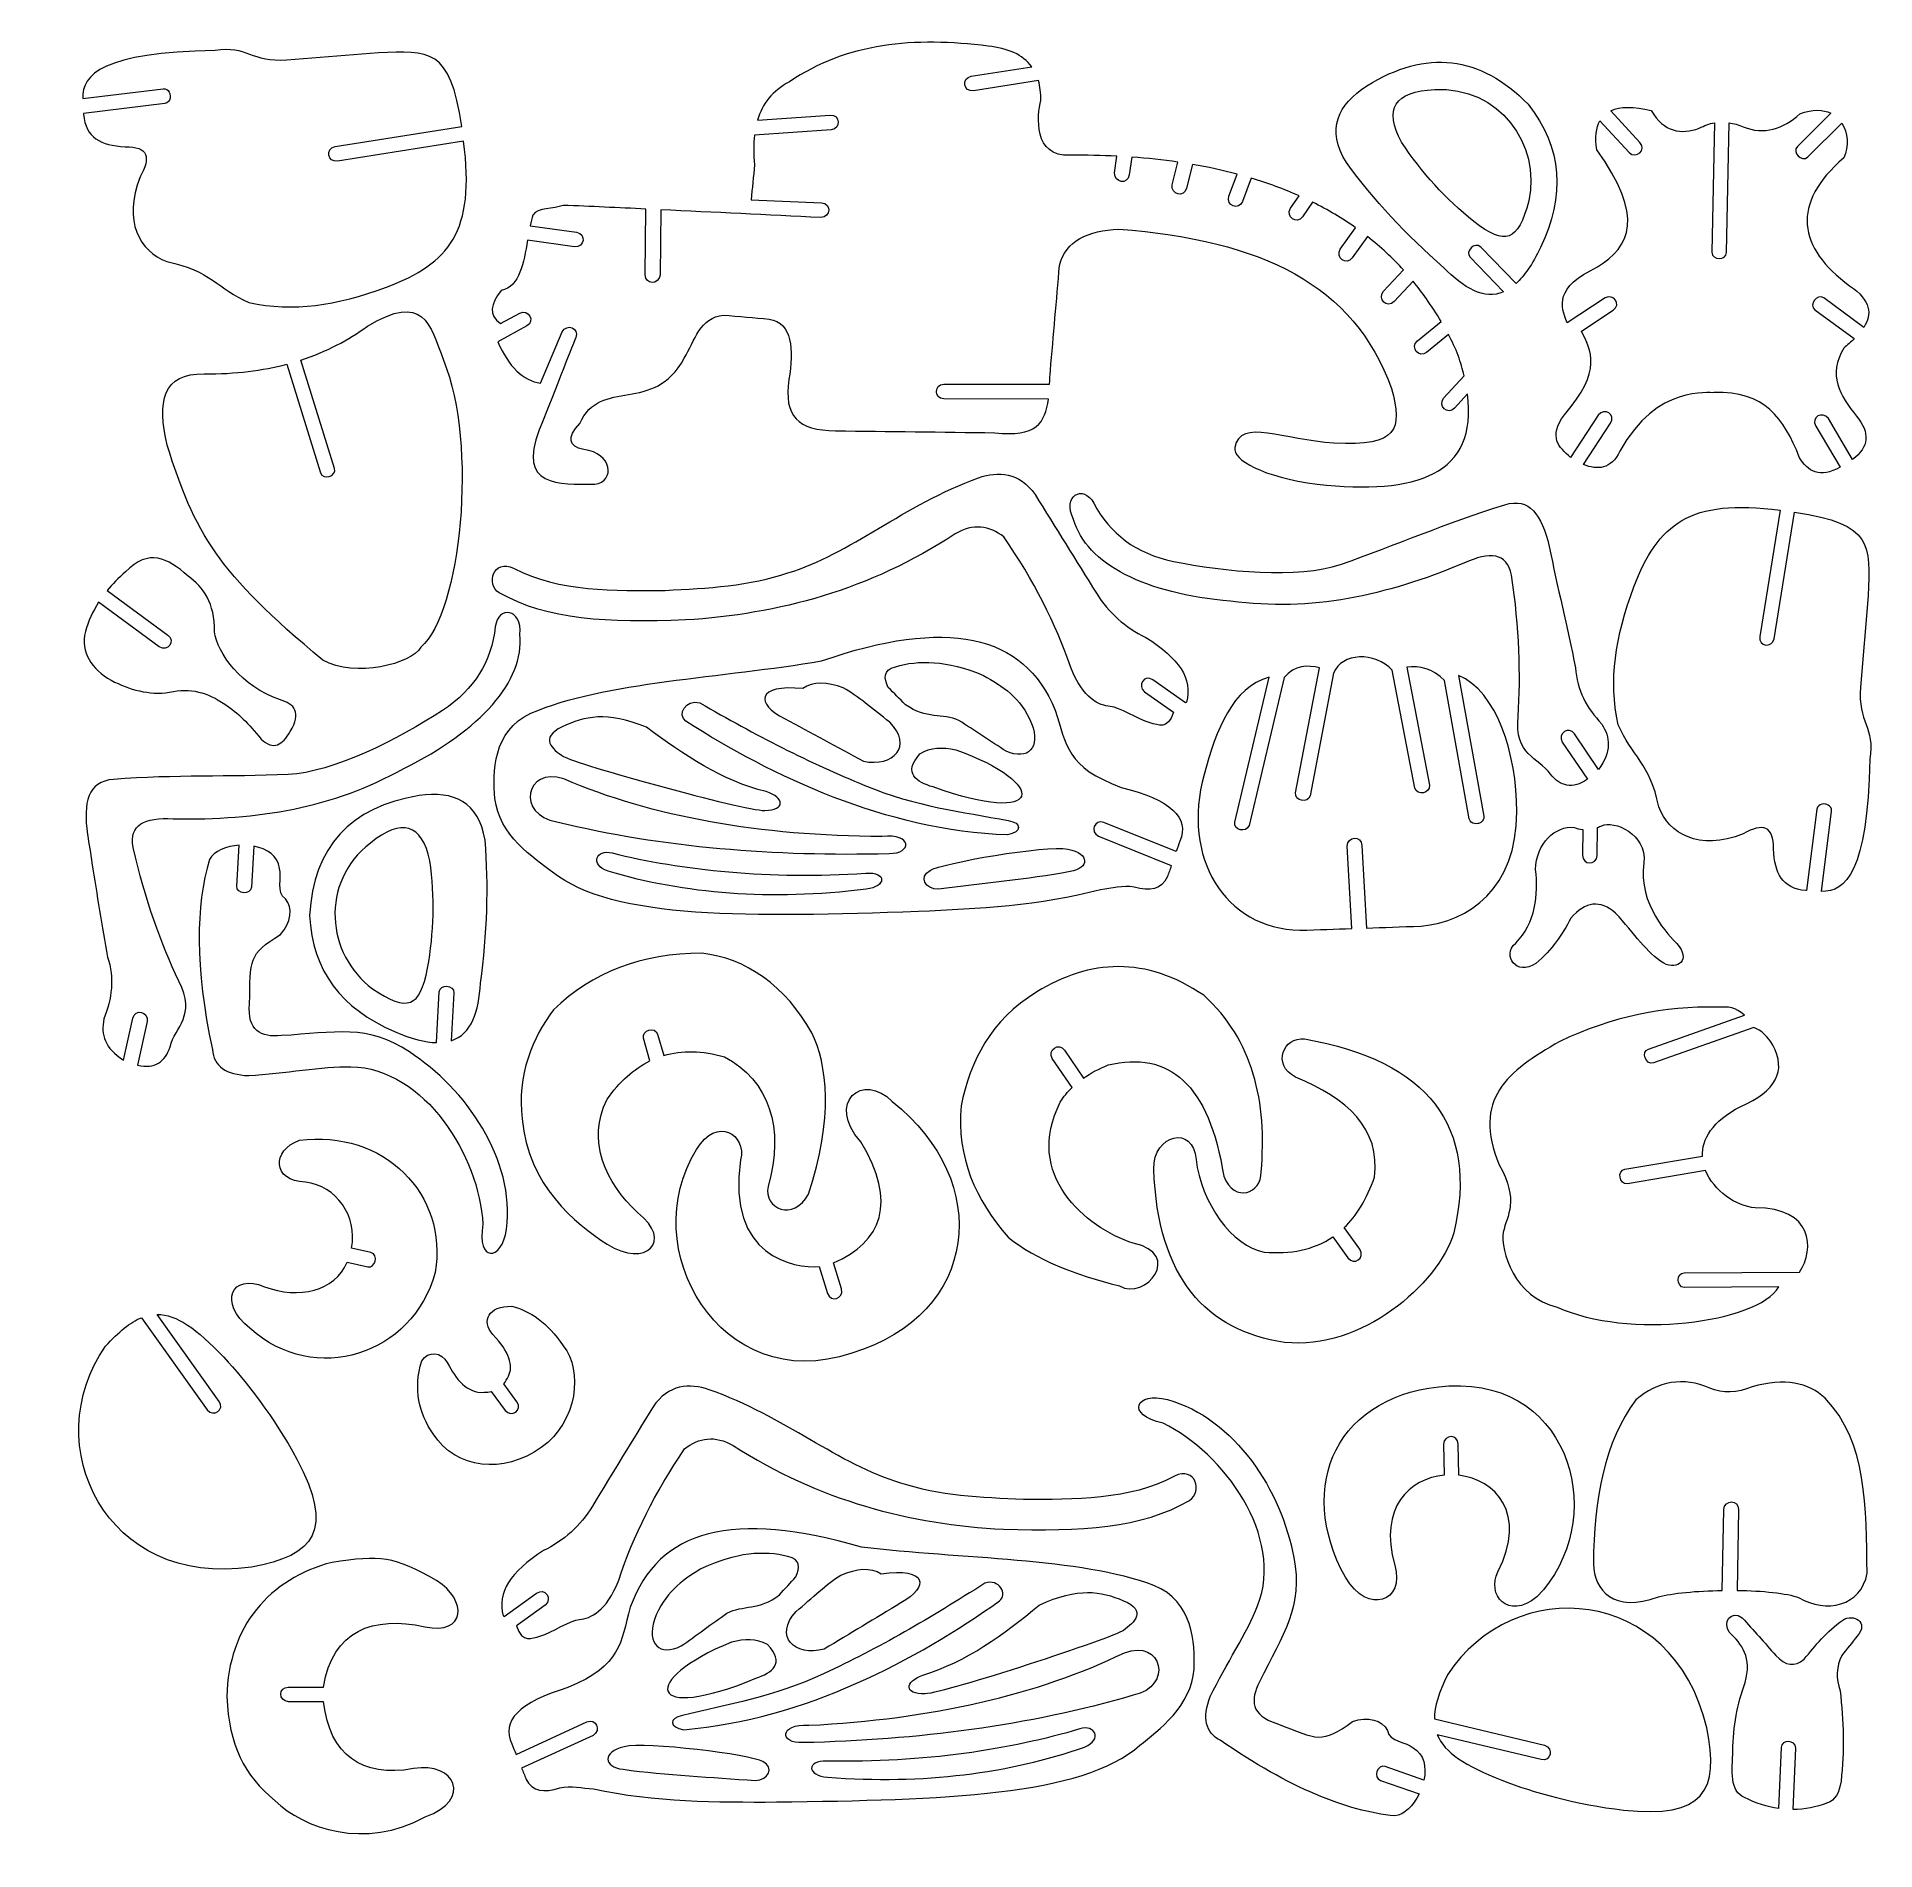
# Model space of a CAD drawing. Header units: millimetres. Extents: x 759 to 1009, y 353 to 599.
import ezdxf

# ---------------------------------------------------------------- set-up
doc = ezdxf.new("R2010")
doc.units = ezdxf.units.MM
doc.layers.add('Layer 1', color=7, linetype='Continuous')

msp = doc.modelspace()

# ---------------------------------------------------------------- linework, layer by layer
at = {"layer": 'Layer 1', "color": 22, "lineweight": 5}
for points in [[(888.26, 597.85), (878.31, 599.11), (869.06, 598.32), (861.32, 592.99)], [(783.4, 597.25), (768.17, 596.98), (765.33, 594.04), (765.43, 590.73)], [(793.13, 595.95), (788.38, 595.56), (787.71, 597.96), (783.4, 597.25)], [(805.55, 596.95), (805.55, 596.95), (793.13, 595.95), (793.13, 595.95)], [(816.85, 586.94), (815.28, 597.75), (812.45, 597.15), (805.55, 596.95)], [(894.19, 595.05), (892.99, 596.69), (890.95, 597.57), (888.26, 597.85)], [(939.66, 592.47), (947.75, 597.45), (955.04, 596.61), (961.54, 589.97)], [(886.27, 591.8), (884.93, 591.59), (884.64, 593.45), (885.97, 593.77)], [(885.97, 593.77), (885.97, 593.77), (894.19, 595.05), (894.19, 595.05)], [(765.43, 590.73), (765.43, 590.73), (776.34, 592.06), (776.34, 592.06)], [(776.34, 592.06), (776.72, 592.1), (777, 591.9), (777.16, 591.61)], [(777.16, 591.61), (777.22, 591.48), (777.27, 591.34), (777.29, 591.2)], [(777.29, 591.2), (777.31, 591.05), (777.31, 590.91), (777.28, 590.77)], [(861.32, 592.99), (858.98, 591.79), (857.63, 590), (856.97, 587.8)], [(895.1, 593.17), (895.1, 593.17), (886.27, 591.8), (886.27, 591.8)], [(895.43, 590.48), (895.44, 591.49), (895.33, 592.38), (895.1, 593.17)], [(936.88, 582.04), (934.13, 586.58), (935.69, 589.88), (939.66, 592.47)], [(944.36, 584.83), (941.9, 589.34), (943.41, 591.71), (948.88, 591.95)], [(948.88, 591.95), (957.65, 592.43), (963.28, 584.48), (961.65, 576.86)], [(776.59, 590.07), (776.59, 590.07), (765.54, 588.72), (765.54, 588.72)], [(765.54, 588.72), (765.54, 588.68), (765.54, 588.64), (765.54, 588.6)], [(777.28, 590.77), (777.21, 590.43), (776.99, 590.14), (776.59, 590.07)], [(899.4, 583.05), (894.36, 582.76), (894.92, 588.44), (895.43, 590.48)], [(961.54, 589.97), (966.24, 584.06), (966.54, 577.54), (963.21, 570.52)], [(972.74, 589.08), (973.99, 589.67), (975.83, 589.68), (978.24, 589.11)], [(976.71, 584.77), (976.71, 584.77), (972.74, 589.08), (972.74, 589.08)], [(978.24, 589.11), (980.01, 586.16), (982.27, 585.84), (984.75, 586.7)], [(990.73, 586.92), (993.47, 585.71), (996.2, 586.63), (998.4, 588.66)], [(1002.62, 588.75), (1002.62, 588.75), (998.08, 584.23), (998.08, 584.23)], [(998.4, 588.66), (1000.15, 589.33), (1001.56, 589.26), (1002.62, 588.75)], [(765.54, 588.6), (765.83, 585.39), (767.86, 584.39), (771.18, 584.2)], [(799.68, 584.24), (799.68, 584.24), (816.85, 586.94), (816.85, 586.94)], [(867, 586.49), (867, 586.49), (856.57, 585.77), (856.57, 585.77)], [(856.97, 587.8), (856.97, 587.8), (866.86, 588.48), (866.86, 588.48)], [(866.86, 588.48), (868.22, 588.58), (868.35, 586.69), (867, 586.49)], [(970.84, 583.78), (970.62, 585.46), (970.77, 586.77), (971.28, 587.71)], [(971.28, 587.71), (971.28, 587.71), (975.24, 583.41), (975.24, 583.41)], [(984.75, 586.7), (985.44, 587.09), (986.13, 587.33), (986.81, 587.44)], [(986.81, 587.44), (986.81, 587.44), (986.46, 569.88), (986.46, 569.88)], [(988.46, 569.84), (988.46, 569.84), (988.81, 587.45), (988.81, 587.45)], [(988.81, 587.45), (989.45, 587.35), (990.09, 587.17), (990.73, 586.92)], [(999.49, 582.81), (999.49, 582.81), (1004.11, 587.41), (1004.11, 587.41)], [(1004.11, 587.41), (1004.94, 586.11), (1005.06, 584.28), (1004.36, 582.68)], [(771.18, 584.2), (774.3, 584.25), (774.74, 582.76), (773.21, 580.1)], [(799.99, 582.26), (798.65, 582.05), (798.35, 583.91), (799.68, 584.24)], [(817.12, 584.96), (817.12, 584.96), (799.99, 582.26), (799.99, 582.26)], [(806.66, 565.15), (815.2, 568.42), (818.7, 572.65), (817.12, 584.96)], [(856.57, 585.77), (856.42, 584.51), (856.44, 583.16), (856.59, 581.74)], [(954.17, 574.07), (950.37, 577.08), (947.1, 580.67), (944.36, 584.83)], [(970.97, 567.91), (975.4, 570.64), (977.42, 574.75), (970.84, 583.78)], [(975.24, 583.41), (976.24, 582.49), (977.63, 583.76), (976.71, 584.77)], [(998.08, 584.23), (997.29, 583.45), (998.66, 582.06), (999.49, 582.81)], [(856.59, 581.74), (856.43, 580.16), (856.27, 578.57), (856.11, 576.99)], [(905.76, 582.91), (903.7, 583.02), (901.59, 583.07), (899.4, 583.05)], [(905.44, 580.64), (905.44, 580.64), (905.76, 582.91), (905.76, 582.91)], [(907.76, 582.79), (907.76, 582.79), (907.42, 580.37), (907.42, 580.37)], [(914.01, 582.12), (912, 582.41), (909.92, 582.63), (907.76, 582.79)], [(913.25, 579.05), (913.25, 579.05), (914.01, 582.12), (914.01, 582.12)], [(915.99, 581.8), (915.99, 581.8), (915.19, 578.57), (915.19, 578.57)], [(922.05, 580.48), (920.12, 581), (918.1, 581.44), (915.99, 581.8)], [(950.09, 567.79), (944.98, 572.27), (940.58, 577.02), (936.88, 582.04)], [(1004.36, 582.68), (997.16, 576.49), (998.1, 570.51), (1005.16, 565.35)], [(773.21, 580.1), (770.83, 574.05), (773.21, 570.02), (776.86, 568.62)], [(907.42, 580.37), (907.24, 579.02), (905.37, 579.28), (905.44, 580.64)], [(915.19, 578.57), (914.86, 577.25), (913.03, 577.7), (913.25, 579.05)], [(920.92, 577.5), (920.92, 577.5), (922.05, 580.48), (922.05, 580.48)], [(923.98, 579.94), (923.98, 579.94), (922.79, 576.79), (922.79, 576.79)], [(930.46, 577.54), (928.43, 578.45), (926.27, 579.25), (923.98, 579.94)], [(830.6, 576.25), (829.33, 575.72), (827.16, 576), (826.5, 574.93)], [(841.85, 575.75), (838.1, 575.92), (834.35, 576.1), (830.6, 576.25)], [(856.11, 576.99), (856.11, 576.99), (865.67, 576.58), (865.67, 576.58)], [(865.67, 576.58), (867.03, 576.52), (866.95, 574.63), (865.59, 574.58)], [(922.79, 576.79), (922.31, 575.51), (920.54, 576.18), (920.92, 577.5)], [(929.29, 575.86), (929.29, 575.86), (930.46, 577.54), (930.46, 577.54)], [(932.3, 576.68), (932.3, 576.68), (930.93, 574.71), (930.93, 574.71)], [(938.12, 573.22), (936.32, 574.49), (934.38, 575.64), (932.3, 576.68)], [(961.65, 576.86), (960.11, 571.3), (958.52, 570.69), (954.17, 574.07)], [(826.5, 574.93), (826.36, 574.48), (826.24, 574), (826.13, 573.49)], [(841.76, 566.83), (841.76, 566.83), (841.85, 575.75), (841.85, 575.75)], [(843.85, 575.65), (843.85, 575.65), (843.76, 566.8), (843.76, 566.8)], [(865.59, 574.58), (858.34, 574.94), (851.09, 575.31), (843.85, 575.65)], [(930.93, 574.71), (930.16, 573.6), (928.61, 574.68), (929.29, 575.86)], [(825.78, 571.52), (825.27, 568.45), (824.75, 565.26), (822.22, 564.68)], [(832.15, 570.61), (832.15, 570.61), (825.78, 571.52), (825.78, 571.52)], [(826.13, 573.49), (826.13, 573.49), (832.44, 572.59), (832.44, 572.59)], [(832.44, 572.59), (833.78, 572.39), (833.52, 570.52), (832.15, 570.61)], [(897.97, 568.1), (898.78, 571.46), (901.83, 572.82), (906.03, 573.02)], [(906.03, 573.02), (925.47, 571.52), (937.88, 565.53), (943.02, 551.4)], [(936.05, 570.31), (936.05, 570.31), (938.12, 573.22), (938.12, 573.22)], [(939.73, 572.03), (939.73, 572.03), (937.68, 569.15), (937.68, 569.15)], [(944.63, 567.48), (943.15, 569.11), (941.52, 570.63), (939.73, 572.03)], [(955.11, 570.59), (954.29, 571.36), (952.9, 569.99), (953.67, 569.2)], [(937.68, 569.15), (936.88, 568.04), (935.35, 569.14), (936.05, 570.31)], [(953.67, 569.2), (953.67, 569.2), (958.2, 564.52), (958.2, 564.52)], [(959.9, 565.65), (959.9, 565.65), (955.11, 570.59), (955.11, 570.59)], [(963.21, 570.52), (962.12, 568.24), (961.01, 566.67), (959.9, 565.65)], [(986.46, 569.88), (986.49, 568.76), (988.44, 568.74), (988.46, 569.84)], [(776.86, 568.62), (782.8, 567.41), (783.73, 564.94), (787.97, 563.07)], [(843.76, 566.8), (843.63, 565.44), (841.74, 565.46), (841.76, 566.83)], [(896.72, 553.85), (897.14, 558.6), (897.55, 563.35), (897.97, 568.1)], [(941.9, 564.59), (941.9, 564.59), (944.63, 567.48), (944.63, 567.48)], [(958.2, 564.52), (955.54, 563.38), (952.82, 565.04), (950.09, 567.79)], [(966.82, 560.3), (965.94, 562.68), (965.06, 565.06), (970.97, 567.91)], [(787.97, 563.07), (794.12, 561.77), (799.67, 562.62), (806.66, 565.15)], [(804.09, 559.85), (811.69, 564.47), (812.52, 560.2), (814.39, 555.23)], [(822.22, 564.68), (820.78, 562.83), (820.41, 561.44), (822.13, 560.22)], [(943.35, 563.22), (942.41, 562.23), (941.04, 563.53), (941.9, 564.59)], [(945.94, 565.96), (945.94, 565.96), (943.35, 563.22), (943.35, 563.22)], [(947.73, 563.59), (947.17, 564.4), (946.57, 565.19), (945.94, 565.96)], [(973.08, 562.02), (974.22, 562.77), (973.18, 564.35), (971.98, 563.69)], [(1001.64, 563.69), (1000.71, 564.31), (999.57, 562.73), (1000.46, 562.08)], [(1005.16, 565.35), (1008.11, 563.32), (1008.21, 561.47), (1007.07, 559.7)], [(822.13, 560.22), (822.13, 560.22), (824.72, 561.64), (824.72, 561.64)], [(824.72, 561.64), (825.96, 562.2), (826.87, 560.55), (825.68, 559.89)], [(847.05, 555.52), (848.45, 557.92), (849.18, 561.02), (852.38, 561.37)], [(852.38, 561.37), (854.45, 561.19), (856.51, 561), (858.58, 560.81)], [(949.75, 560.48), (949.12, 561.54), (948.45, 562.56), (947.73, 563.59)], [(971.98, 563.69), (971.98, 563.69), (966.82, 560.3), (966.82, 560.3)], [(968.77, 559.19), (968.77, 559.19), (973.08, 562.02), (973.08, 562.02)], [(1000.46, 562.08), (1000.46, 562.08), (1005.78, 558.17), (1005.78, 558.17)], [(1007.07, 559.7), (1007.07, 559.7), (1001.64, 563.69), (1001.64, 563.69)], [(795.02, 555.26), (798.52, 556.39), (801.47, 557.98), (804.09, 559.85)], [(825.68, 559.89), (825.68, 559.89), (821.74, 557.72), (821.74, 557.72)], [(827.53, 552.13), (827.53, 552.13), (830.49, 559.09), (830.49, 559.09)], [(830.49, 559.09), (831.12, 560.3), (832.86, 559.57), (832.33, 558.31)], [(858.58, 560.81), (861.7, 560.34), (861.95, 556.66), (861.23, 552.62)], [(946.51, 557.87), (946.51, 557.87), (949.75, 560.48), (949.75, 560.48)], [(966.46, 547.84), (971.7, 553.95), (970.06, 556.48), (968.77, 559.19)], [(821.74, 557.72), (823.26, 554.33), (825.19, 552.46), (827.53, 552.13)], [(832.33, 558.31), (831.85, 557.22), (827.96, 547.13), (827.37, 545.78)], [(947.77, 556.31), (946.71, 555.46), (945.52, 556.93), (946.51, 557.87)], [(950.74, 558.71), (950.74, 558.71), (947.77, 556.31), (947.77, 556.31)], [(952.07, 555.87), (951.67, 556.86), (951.22, 557.8), (950.74, 558.71)], [(1004.38, 556.9), (1002.14, 553.29), (1003.83, 550.42), (1006.08, 547.67)], [(1005.78, 558.17), (1005.36, 557.74), (1004.88, 557.32), (1004.38, 556.9)], [(781.91, 553.38), (786.17, 553.37), (789.86, 553.85), (793.11, 554.7)], [(793.11, 554.7), (793.11, 554.7), (797.7, 539.98), (797.7, 539.98)], [(799.61, 540.57), (799.61, 540.57), (795.02, 555.26), (795.02, 555.26)], [(814.39, 555.23), (819.07, 543.79), (816.76, 521), (811.3, 516.31)], [(832.86, 546.65), (835.7, 552.99), (842.92, 547.85), (847.05, 555.52)], [(896.62, 551.98), (896.66, 552.58), (896.68, 553.21), (896.72, 553.85)], [(952.84, 553.14), (952.64, 554.01), (952.38, 554.92), (952.07, 555.87)], [(776.89, 543.74), (775.48, 549.57), (776.28, 553.54), (781.91, 553.38)], [(861.23, 552.62), (860.56, 547.63), (862.42, 545.75), (867.57, 545.66)], [(882.28, 550.01), (880.92, 550.02), (880.92, 551.91), (882.28, 552.01)], [(882.28, 552.01), (882.28, 552.01), (896.62, 551.98), (896.62, 551.98)], [(943.02, 551.4), (944.47, 545.85), (943.95, 543.51), (935.2, 543.99)], [(950.08, 550.11), (950.08, 550.11), (952.84, 553.14), (952.84, 553.14)], [(986.75, 550.85), (986.18, 550.71), (978.99, 552.04), (973.99, 542.9)], [(896.46, 549.98), (896.46, 549.98), (882.28, 550.01), (882.28, 550.01)], [(889.2, 545.41), (894.79, 544.74), (896.05, 546.77), (896.46, 549.98)], [(932.94, 538.42), (946.4, 536.93), (954.76, 539.72), (953.3, 550.68)], [(951.55, 548.76), (950.64, 547.76), (949.24, 549.03), (950.08, 550.11)], [(953.3, 550.68), (953.3, 550.68), (951.55, 548.76), (951.55, 548.76)], [(972.73, 546.71), (973.48, 547.85), (971.9, 548.88), (971.06, 547.8)], [(998.32, 542.11), (996.28, 547.37), (993.59, 551.11), (986.75, 550.85)], [(833.41, 543.13), (831.35, 543.57), (831.05, 544.77), (832.86, 546.65)], [(935.2, 543.99), (928.4, 544.43), (922.45, 547.41), (921.74, 543.39)], [(967.31, 542.07), (965.69, 543.41), (964.26, 544.83), (966.46, 547.84)], [(971.06, 547.8), (971.06, 547.8), (967.31, 542.07), (967.31, 542.07)], [(969.05, 541.08), (969.05, 541.08), (972.73, 546.71), (972.73, 546.71)], [(1002.28, 547.33), (1001.49, 548.45), (999.87, 547.48), (1000.56, 546.31)], [(1000.56, 546.31), (1000.56, 546.31), (1003.87, 540.72), (1003.87, 540.72)], [(1005.56, 541.79), (1005.56, 541.79), (1002.28, 547.33), (1002.28, 547.33)], [(1006.08, 547.67), (1007.97, 545.41), (1007.79, 543.45), (1005.56, 541.79)], [(827.37, 545.78), (824.41, 538.09), (829.96, 538.4), (834.93, 538.42)], [(867.57, 545.66), (874.78, 545.58), (881.99, 545.5), (889.2, 545.41)], [(798.02, 514.56), (783.69, 526.45), (780.63, 531.78), (776.89, 543.74)], [(834.93, 538.42), (837.73, 538.84), (837.32, 542.63), (833.41, 543.13)], [(921.74, 543.39), (921.45, 541.74), (925.52, 539.4), (932.94, 538.42)], [(973.99, 542.9), (972.78, 540.4), (970.96, 540.35), (969.05, 541.08)], [(1003.87, 540.72), (1001.13, 539.23), (999.47, 540.1), (998.32, 542.11)], [(797.7, 539.98), (798.03, 538.92), (799.89, 539.49), (799.61, 540.57)], [(861.12, 526.4), (869.55, 528.93), (876.78, 535.6), (886.98, 539.29)], [(886.98, 539.29), (889.65, 540.23), (892.51, 540.07), (894.64, 537.03)], [(894.64, 537.03), (897.42, 532.54), (900.2, 528.12), (902.98, 523.64)], [(899.86, 533.66), (898.27, 536.87), (901.18, 538.48), (902.61, 535.85)], [(958.38, 535.65), (961.72, 536.67), (963.37, 534.28), (964.4, 529.99)], [(975.87, 524.49), (979.17, 533.02), (983.41, 536.52), (995.72, 534.9)], [(902.61, 535.85), (904.78, 531.73), (908.32, 529), (913.41, 527.96)], [(936.09, 527.55), (943.74, 530.19), (950.27, 533.14), (958.38, 535.65)], [(995.72, 534.9), (995.72, 534.9), (992.97, 517.78), (992.97, 517.78)], [(994.94, 517.46), (994.94, 517.46), (997.7, 534.62), (997.7, 534.62)], [(997.7, 534.62), (1008.5, 533.02), (1007.89, 530.19), (1007.67, 523.29)], [(883.79, 531.68), (872.19, 524.06), (859.88, 520.8), (847.22, 520.01)], [(890.4, 531.29), (888.46, 532.8), (886.24, 533.13), (883.79, 531.68)], [(921.17, 522.56), (909.61, 523.56), (901.62, 527.54), (899.86, 533.66)], [(779.73, 525.97), (776.89, 528.45), (774.43, 529.73), (771.24, 526.55)], [(899.49, 513.56), (897.47, 519.53), (894.44, 525.44), (890.4, 531.29)], [(959.29, 526.1), (958.66, 529.13), (956.35, 529.36), (952.8, 527.7)], [(964.4, 529.99), (965.52, 524.49), (966.85, 519.01), (967.97, 513.52)], [(771.24, 526.55), (770.27, 525.69), (769.46, 524.86), (768.77, 524.03)], [(821.95, 523.7), (820.12, 524.78), (821.08, 528.42), (823.97, 526.99)], [(823.97, 526.99), (830, 523.79), (837.72, 523.98), (844.47, 524.02)], [(844.47, 524.02), (850.23, 524.32), (855.98, 524.62), (861.12, 526.4)], [(913.41, 527.96), (920.35, 526.54), (930.35, 525.57), (936.09, 527.55)], [(952.8, 527.7), (942.05, 523.26), (932.26, 521.12), (921.17, 522.56)], [(768.77, 524.03), (768.77, 524.03), (777, 517.96), (777, 517.96)], [(783.3, 518.4), (783.39, 522.31), (781.8, 524.48), (779.73, 525.97)], [(960.18, 506.95), (960.55, 512.54), (960.37, 518.91), (959.29, 526.1)], [(973.74, 505.81), (972.46, 511.96), (973.33, 517.51), (975.87, 524.49)], [(767.59, 522.42), (766.77, 521.13), (766.21, 519.82), (765.81, 518.44)], [(775.81, 516.35), (775.81, 516.35), (767.59, 522.42), (767.59, 522.42)], [(824.76, 518.03), (825.07, 521.6), (821.76, 522.03), (821.41, 519.06)], [(847.22, 520.01), (836.67, 519.62), (828.48, 519.96), (821.95, 523.7)], [(902.98, 523.64), (904.61, 520.97), (906.93, 518.98), (909.65, 517.65)], [(1007.67, 523.29), (1007.67, 523.29), (1006.63, 510.88), (1006.63, 510.88)], [(821.41, 519.06), (820.9, 514.42), (818.6, 510.59), (814.26, 507.75)], [(865.66, 514.46), (882.61, 520.33), (893.12, 518.2), (897.37, 507.79)], [(765.81, 518.44), (765.08, 515.57), (766.67, 513.35), (769.29, 511.83)], [(777, 517.96), (778.09, 517.15), (776.97, 515.63), (775.81, 516.35)], [(792.12, 509.22), (787.06, 510.94), (783.65, 515.55), (783.3, 518.4)], [(809.02, 499.87), (819.4, 505.05), (825.37, 511.69), (824.76, 518.03)], [(909.65, 517.65), (914.2, 514.79), (916.04, 512.04), (915.2, 508.87)], [(992.97, 517.78), (992.75, 516.43), (994.62, 516.13), (994.94, 517.46)], [(811.3, 516.31), (810.09, 514.05), (802.38, 512.12), (798.02, 514.56)], [(826.25, 507.36), (836.1, 511.65), (852.34, 512.16), (865.66, 514.46)], [(875.7, 513.67), (878.85, 514.6), (882.6, 514.59), (887.64, 512.5)], [(933.24, 513.51), (931.7, 513.92), (929.83, 513.93), (928.43, 512.19)], [(943.11, 513.22), (940.75, 515.72), (936.26, 515.6), (935.14, 512.8)], [(950.19, 511.78), (948.67, 513.41), (946.79, 513.88), (945.07, 513.59)], [(769.29, 511.83), (771.78, 510.55), (774.38, 509.8), (777.21, 510.2)], [(868.63, 510.8), (866.42, 511.61), (864.55, 511.7), (863.15, 510.7)], [(874.72, 510.87), (874.13, 512.06), (873.95, 513.21), (875.7, 513.67)], [(887.64, 512.5), (890.22, 511.03), (892.67, 509.53), (894.18, 505.96)], [(904.85, 508.29), (903.38, 508.38), (901.19, 509.31), (899.49, 513.56)], [(910.64, 511.9), (909.53, 512.69), (908.44, 511.14), (909.49, 510.27)], [(915.06, 508.78), (915.06, 508.78), (910.64, 511.9), (910.64, 511.9)], [(926.39, 512.27), (921.42, 510.82), (919.24, 505.19), (917.57, 499.06)], [(921.73, 492.6), (921.73, 492.6), (926.39, 512.27), (926.39, 512.27)], [(928.43, 512.19), (928.43, 512.19), (923.67, 492.14), (923.67, 492.14)], [(929.99, 496.55), (929.99, 496.55), (933.24, 513.51), (933.24, 513.51)], [(935.14, 512.8), (935.14, 512.8), (931.96, 496.18), (931.96, 496.18)], [(946.17, 497.22), (946.17, 497.22), (943.11, 513.22), (943.11, 513.22)], [(945.07, 513.59), (945.07, 513.59), (948.14, 497.59), (948.14, 497.59)], [(953.55, 493.04), (953.55, 493.04), (950.19, 511.78), (950.19, 511.78)], [(960, 493.99), (960.02, 501.93), (957.26, 510.33), (952.1, 512.48)], [(952.1, 512.48), (952.1, 512.48), (955.52, 493.39), (955.52, 493.39)], [(967.97, 513.52), (968.15, 510.53), (969.48, 508.06), (971.53, 505.9)], [(777.21, 510.2), (780.01, 510.85), (782.39, 510.2), (784.7, 508.58)], [(793.59, 504.89), (795.16, 507.45), (794.22, 508.64), (792.12, 509.22)], [(847.27, 506.28), (846.08, 507.08), (847.18, 509.37), (849.18, 508.75)], [(863.15, 510.7), (856.85, 511.32), (856.65, 508.64), (860.66, 506.64)], [(874.92, 506.16), (872.64, 507.87), (870.58, 509.74), (868.63, 510.8)], [(877.06, 508.51), (876.28, 509.34), (875.5, 510.04), (874.72, 510.87)], [(909.49, 510.27), (909.49, 510.27), (913.41, 507.5), (913.41, 507.5)], [(915.2, 508.87), (915.16, 508.84), (915.11, 508.81), (915.06, 508.78)], [(1006.63, 510.88), (1006.24, 506.12), (1008.63, 505.45), (1007.91, 501.14)], [(784.7, 508.58), (786.45, 507.47), (787.98, 505.92), (789.63, 503.86)], [(814.26, 507.75), (808.32, 503.88), (799.37, 499.31), (793.31, 499.05)], [(821.37, 495.8), (821.03, 499.32), (821.06, 504.95), (826.25, 507.36)], [(841.93, 505.46), (836.43, 507.64), (833.6, 506.98), (830.48, 505.5)], [(849.18, 508.75), (856.64, 504.46), (864.1, 500.57), (871.54, 497.58)], [(860.66, 506.64), (864.23, 504.71), (867.8, 502.79), (871.36, 500.86)], [(884.31, 506.37), (882.08, 507.4), (879.92, 506.51), (877.06, 508.51)], [(890.71, 502.22), (888.7, 503.48), (886.32, 505.11), (884.31, 506.37)], [(897.37, 507.79), (898.94, 503.01), (898.87, 500.06), (906.33, 497.31)], [(910.25, 506.04), (908.59, 506.59), (906.05, 508.18), (904.85, 508.29)], [(913.41, 507.5), (912.6, 504.98), (911.41, 505.82), (910.25, 506.04)], [(964.56, 499.1), (962.93, 501.38), (959.66, 501.62), (960.18, 506.95)], [(789.63, 503.86), (791.33, 502.28), (792.56, 503.05), (793.59, 504.89)], [(858.16, 496.73), (852.16, 498.2), (846.99, 501.69), (841.93, 505.46)], [(890.9, 490.85), (874.36, 491.48), (858.96, 498.79), (847.27, 506.28)], [(871.36, 500.86), (875.42, 500.02), (878.16, 502.89), (874.92, 506.16)], [(894.18, 505.96), (895.39, 502.7), (893.75, 500.91), (890.71, 502.22)], [(967.83, 504.56), (967.06, 505.69), (965.5, 504.63), (966.17, 503.44)], [(971.09, 499.74), (971.09, 499.74), (967.83, 504.56), (967.83, 504.56)], [(971.53, 505.9), (972.68, 504.11), (972.9, 502.13), (971.09, 499.74)], [(979.26, 494.68), (978.06, 500.62), (975.6, 501.57), (973.74, 505.81)], [(880.8, 497.37), (878.56, 497.98), (876.67, 499.21), (879.02, 501.85)], [(879.02, 501.85), (880.54, 502.81), (882.01, 502.75), (883.88, 502.42)], [(883.88, 502.42), (896.71, 497.83), (895.82, 491.92), (880.8, 497.37)], [(966.17, 503.44), (966.17, 503.44), (969.59, 498.4), (969.59, 498.4)], [(793.31, 499.05), (785.22, 498.68), (778.07, 499.04), (769.6, 498.39)], [(777.71, 493.04), (789.35, 492.86), (799.23, 494.46), (809.02, 499.87)], [(830.69, 498.45), (825.47, 500.15), (824.22, 493.55), (829.77, 492.63)], [(917.57, 499.06), (914.52, 487.8), (920.28, 478.19), (930.58, 477.93)], [(969.59, 498.4), (967.54, 496.99), (965.9, 497.46), (964.56, 499.1)], [(1007.91, 501.14), (1007.59, 485.91), (1004.64, 483.08), (1001.33, 483.19)], [(769.6, 498.39), (766.12, 498.11), (765.47, 495.28), (766.09, 490.91)], [(820.03, 490.16), (819.12, 495.39), (815.78, 496.85), (811.07, 496.2)], [(873.92, 490.65), (857.35, 490.68), (842.7, 493.31), (830.69, 498.45)], [(857.96, 494.17), (860.81, 494.19), (860.69, 495.92), (858.16, 496.73)], [(871.54, 497.58), (878.54, 494.65), (884.76, 494.03), (890.99, 492.8)], [(906.33, 497.31), (913.01, 495.66), (915.67, 493.17), (914.29, 490.03)], [(931.96, 496.18), (931.69, 495.08), (929.79, 495.48), (929.99, 496.55)], [(948.14, 497.59), (948.34, 496.51), (946.44, 496.12), (946.17, 497.22)], [(811.07, 496.2), (801.71, 494.64), (796.75, 489.22), (796.21, 479.95)], [(829.18, 485.82), (826.66, 487.68), (821.85, 490.86), (821.37, 495.8)], [(947.01, 478.48), (953.54, 479.1), (959.98, 483.56), (960, 493.99)], [(990.73, 491), (984.67, 488.64), (980.65, 491.03), (979.26, 494.68)], [(1000.71, 494.35), (1000.71, 494.35), (999.33, 483.31), (999.33, 483.31)], [(1001.41, 495.04), (1001.07, 494.97), (1000.78, 494.75), (1000.71, 494.35)], [(1001.33, 483.19), (1001.33, 483.19), (1002.7, 494.1), (1002.7, 494.1)], [(1001.84, 495.05), (1001.69, 495.07), (1001.55, 495.07), (1001.41, 495.04)], [(1002.25, 494.91), (1002.12, 494.98), (1001.98, 495.03), (1001.84, 495.05)], [(1002.7, 494.1), (1002.74, 494.48), (1002.54, 494.76), (1002.25, 494.91)], [(772.27, 489.17), (771.74, 492.22), (773.8, 493.29), (777.71, 493.04)], [(812.55, 487.35), (811.44, 492.37), (808.74, 493.17), (804.46, 489.76)], [(829.77, 492.63), (844.21, 489.13), (859.3, 487.95), (874.83, 488.34)], [(890.99, 492.8), (892.9, 492.51), (892.89, 491.25), (890.9, 490.85)], [(903.99, 492.53), (902.72, 493.04), (902.02, 491.28), (903.24, 490.67)], [(913.79, 488.59), (913.79, 488.59), (903.99, 492.53), (903.99, 492.53)], [(923.67, 492.14), (923.36, 491.05), (921.47, 491.54), (921.73, 492.6)], [(954.28, 492.39), (953.94, 492.44), (953.64, 492.64), (953.55, 493.04)], [(954.72, 492.4), (954.57, 492.37), (954.43, 492.37), (954.28, 492.39)], [(955.12, 492.55), (955, 492.48), (954.86, 492.43), (954.72, 492.4)], [(955.52, 493.39), (955.59, 493.02), (955.4, 492.73), (955.12, 492.55)], [(962.56, 486.18), (962.61, 489.65), (965.24, 492.18), (967.81, 491.87)], [(967.81, 491.87), (968.12, 491.74), (968.5, 491.64), (968.94, 491.6)], [(968.94, 491.6), (968.94, 491.6), (968.92, 488.09), (968.92, 488.09)], [(970.92, 488.08), (970.92, 488.08), (970.94, 491.87), (970.94, 491.87)], [(970.94, 491.87), (971.14, 491.94), (971.34, 492.02), (971.54, 492.11)], [(971.54, 492.11), (973.13, 492.83), (977.65, 491.08), (977.26, 487.08)], [(994.82, 488.95), (994.88, 492.08), (993.39, 492.53), (990.73, 491)], [(766.09, 490.91), (766.29, 489.61), (766.5, 488.32), (766.69, 487.05)], [(778.47, 471.03), (776.07, 476.1), (773.9, 482.09), (772.27, 489.17)], [(786.67, 489.46), (784.92, 489.36), (783.27, 488.69), (782.64, 487.53)], [(786.33, 483.9), (786.33, 483.9), (786.67, 489.46), (786.67, 489.46)], [(788.67, 489.33), (788.67, 489.33), (788.32, 483.78), (788.32, 483.78)], [(792.12, 486.32), (791.93, 488), (790.44, 488.99), (788.67, 489.33)], [(804.46, 489.76), (797.54, 484.36), (798.51, 474.66), (804.74, 469.99)], [(819.41, 470.74), (820.32, 477.47), (820.52, 483.95), (820.03, 490.16)], [(836.71, 485.93), (834.13, 486.85), (835.16, 489), (837.25, 488.41)], [(874.83, 488.34), (878.03, 488.3), (877.98, 491.1), (873.92, 490.65)], [(880.39, 486.04), (882, 487.04), (896.09, 489.52), (899.1, 488.92)], [(899.1, 488.92), (902.1, 488.33), (902.06, 486.35), (899.39, 485.88)], [(903.24, 490.67), (903.24, 490.67), (913.13, 486.7), (913.13, 486.7)], [(914.29, 490.03), (914.12, 489.55), (913.96, 489.07), (913.79, 488.59)], [(936.98, 489.32), (937.02, 490.68), (938.9, 490.79), (938.98, 489.43)], [(937.6, 478.16), (937.6, 478.16), (936.98, 489.32), (936.98, 489.32)], [(938.98, 489.43), (938.98, 489.43), (939.59, 478.23), (939.59, 478.23)], [(999.21, 483.31), (995.99, 483.6), (995, 485.64), (994.82, 488.95)], [(766.69, 487.05), (767.38, 482.68), (768.04, 478.5), (768.81, 474.28)], [(782.64, 487.53), (780.76, 481.25), (780.63, 472.97), (783.03, 461.75)], [(812.22, 472.79), (813.1, 477.56), (813.21, 482.41), (812.55, 487.35)], [(837.25, 488.41), (846.62, 486.09), (858.69, 484.79), (871.69, 485.67)], [(913.13, 486.7), (912.96, 486.2), (912.78, 485.7), (912.61, 485.2)], [(968.92, 488.09), (968.91, 486.73), (970.8, 486.72), (970.92, 488.08)], [(977.26, 487.08), (976.38, 481.4), (980.77, 477.13), (981.71, 476.11)], [(788.32, 483.78), (788.25, 482.67), (786.31, 482.78), (786.33, 483.9)], [(792.94, 482.17), (791.62, 483.02), (792.55, 485.18), (792.12, 486.32)], [(878.81, 480.47), (856.26, 479.69), (837.31, 479.27), (829.18, 485.82)], [(871.73, 483.5), (858.7, 481.89), (847.11, 482.85), (836.71, 485.93)], [(871.69, 485.67), (874.59, 485.87), (874.48, 483.84), (871.73, 483.5)], [(881.53, 483.5), (879.78, 483.47), (878.78, 485.16), (880.39, 486.04)], [(899.39, 485.88), (893.48, 484.81), (887.46, 484.24), (881.53, 483.5)], [(908.08, 483.77), (906.56, 484.08), (905.05, 483.55), (903.53, 483.43)], [(912.61, 485.2), (911.79, 483.41), (910.28, 483.22), (908.08, 483.77)], [(959.85, 476.18), (962.57, 478.89), (962.95, 482.81), (962.56, 486.18)], [(792.28, 477.35), (793.68, 478.93), (794.04, 480.99), (792.94, 482.17)], [(903.53, 483.43), (895.31, 481.22), (886.89, 480.82), (878.81, 480.47)], [(973.41, 480.26), (971.32, 482.07), (969.3, 481.84), (967.35, 479.57)], [(999.33, 483.31), (999.29, 483.31), (999.25, 483.31), (999.21, 483.31)], [(796.21, 479.95), (796.55, 472.41), (800.6, 467.29), (807.73, 464.18)], [(967.35, 479.57), (966.1, 477.26), (964.87, 475.36), (962.57, 473.4)], [(979.93, 473.45), (977.62, 474.89), (975.99, 477.39), (973.41, 480.26)], [(788.07, 467.94), (788.21, 474), (787.83, 474.61), (792.28, 477.35)], [(930.58, 477.93), (933.18, 478.01), (935.41, 478.09), (937.6, 478.16)], [(939.59, 478.23), (941.9, 478.31), (944.25, 478.39), (947.01, 478.48)], [(768.81, 474.28), (769.74, 471.44), (769.41, 468.65), (768.3, 465.89)], [(849.42, 474.8), (841.39, 474.8), (834.45, 472.24), (829.33, 467.12)], [(864.34, 464.01), (860.93, 470.28), (855.29, 474.24), (849.42, 474.8)], [(917.53, 469.1), (909.64, 474.44), (902.13, 473.99), (894.87, 469.57)], [(962.57, 473.4), (960.02, 471.67), (957.89, 474.47), (959.85, 476.18)], [(981.71, 476.11), (983.71, 473.95), (981.84, 472.44), (979.93, 473.45)], [(804.74, 469.99), (809.56, 466.8), (811.15, 467.39), (812.22, 472.79)], [(777.28, 462.12), (777.96, 464.85), (780.91, 466.27), (778.47, 471.03)], [(813.43, 462.68), (813.43, 462.68), (813.79, 469.56), (813.79, 469.56)], [(813.79, 469.56), (813.91, 470.67), (815.85, 470.55), (815.79, 469.45)], [(815.44, 462.95), (818.2, 463.84), (819.16, 466.87), (819.41, 470.74)], [(815.79, 469.45), (815.79, 469.45), (815.44, 462.95), (815.44, 462.95)], [(894.87, 469.57), (888.58, 465.68), (885.86, 460.22), (884.61, 454.12)], [(925.32, 445.15), (926.14, 454.7), (924.25, 463.01), (917.53, 469.1)], [(772.23, 466), (772.53, 467.33), (774.37, 466.92), (774.19, 465.56)], [(792.4, 463.63), (789.59, 463.36), (787.75, 464.32), (788.07, 467.94)], [(829.33, 467.12), (826.52, 463.57), (824.31, 458.15), (825.05, 452.34)], [(987.21, 467.49), (980.08, 467.64), (972.95, 466.23), (965.82, 462.86)], [(990.91, 466.41), (989.64, 467.49), (988.74, 467.58), (987.21, 467.49)], [(768.3, 465.89), (767.89, 463.8), (768.41, 461.88), (770.97, 460.32)], [(770.97, 460.32), (770.97, 460.32), (772.23, 466), (772.23, 466)], [(774.19, 465.56), (774.19, 465.56), (772.86, 459.63), (772.86, 459.63)], [(809.75, 461.42), (804.19, 465.23), (799.57, 464.06), (792.4, 463.63)], [(807.73, 464.18), (810.05, 463.18), (811.92, 462.72), (813.43, 462.68)], [(841.51, 463.29), (841.26, 464.38), (843.13, 464.9), (843.44, 463.84)], [(863.9, 442.15), (867.35, 452.4), (866.46, 459.82), (864.34, 464.01)], [(977.87, 461.82), (977.87, 461.82), (990.91, 466.41), (990.91, 466.41)], [(992.17, 464.73), (992.17, 464.73), (978.54, 459.93), (978.54, 459.93)], [(994.74, 462.34), (994.02, 463.56), (993.17, 464.36), (992.17, 464.73)], [(772.86, 459.63), (775.28, 459.06), (776.63, 460.1), (777.28, 462.12)], [(783.03, 461.75), (783.21, 459.5), (784.86, 458.32), (787.97, 458.21)], [(842.39, 460.21), (842.39, 460.21), (841.51, 463.29), (841.51, 463.29)], [(843.44, 463.84), (843.44, 463.84), (844.26, 460.94), (844.26, 460.94)], [(844.26, 460.94), (846.73, 461.67), (849.48, 461.62), (852.52, 460.76)], [(896.98, 460.52), (896.3, 461.7), (897.86, 462.77), (898.63, 461.65)], [(898.63, 461.65), (898.63, 461.65), (901.23, 457.88), (901.23, 457.88)], [(904.55, 459.66), (912.83, 461.64), (918.26, 457.06), (920.24, 444.56)], [(929.97, 458.01), (926.74, 459.71), (928.34, 463.51), (931.21, 463.19)], [(931.21, 463.19), (948.05, 460.18), (954.85, 451.33), (951.46, 436.88)], [(965.82, 462.86), (958.72, 458.73), (953.89, 455.06), (957.63, 446.09)], [(978.54, 459.93), (977.47, 459.61), (976.83, 461.45), (977.87, 461.82)], [(990.38, 454.02), (995.18, 456.09), (996.63, 458.86), (994.74, 462.34)], [(787.97, 458.21), (792.84, 458.49), (797.93, 459.5), (801.81, 459.42)], [(801.81, 459.42), (811.9, 459.21), (819.21, 447.24), (819.74, 438.06)], [(822.93, 437.4), (824.15, 446.77), (817.4, 456.52), (809.75, 461.42)], [(836.57, 455), (838.27, 457.4), (840.2, 459.14), (842.39, 460.21)], [(852.52, 460.76), (858.54, 457.56), (860.69, 451.11), (858.43, 443.18)], [(899.67, 456.61), (899.67, 456.61), (896.98, 460.52), (896.98, 460.52)], [(901.23, 457.88), (902.23, 458.58), (903.35, 459.16), (904.55, 459.66)], [(870.99, 449.23), (866.21, 454.53), (871.3, 458.82), (875.27, 454.68)], [(898.06, 454.59), (898.52, 455.34), (899.06, 456.01), (899.67, 456.61)], [(940.69, 444.43), (941.54, 451.05), (936.98, 455.11), (929.97, 458.01)], [(840.71, 439.64), (836.41, 443.6), (833.77, 449.41), (836.57, 455)], [(875.27, 454.68), (889, 443.88), (887.11, 425.76), (869.77, 420.58)], [(884.61, 454.12), (883.98, 447.14), (886.57, 441.38), (890.98, 436.3)], [(907.97, 435.47), (901.46, 437.59), (893.05, 444.83), (898.06, 454.59)], [(985.19, 447.29), (985.11, 449.57), (986.48, 452.03), (990.38, 454.02)], [(825.05, 452.34), (825.88, 443.28), (832.28, 438.16), (836.57, 435.35)], [(848.72, 448.18), (851.48, 452.81), (855.55, 450.23), (854.69, 446.78)], [(910.75, 445.52), (910.65, 450.26), (916.14, 451.6), (916.49, 446.83)], [(795.65, 443.76), (791.11, 443.88), (791.05, 448.09), (794.83, 449.44)], [(794.83, 449.44), (806.27, 450.94), (815.09, 442.12), (813.25, 431.49)], [(867.3, 432.83), (873.82, 435.58), (876.03, 441.03), (870.99, 449.23)], [(869.77, 420.58), (851.83, 414.49), (840.37, 435.02), (848.72, 448.18)], [(854.69, 446.78), (852.81, 433.54), (861.97, 432.08), (865.37, 432.31)], [(916.49, 446.83), (917.17, 441.01), (921.37, 435.02), (925.74, 434.28)], [(974.67, 445.52), (974.67, 445.52), (985.19, 447.29), (985.19, 447.29)], [(928.49, 422.02), (917.91, 423.57), (911.27, 430.75), (910.75, 445.52)], [(920.24, 444.56), (921.71, 440.85), (925.38, 442.22), (925.32, 445.15)], [(936.58, 437.59), (938.28, 439.22), (939.67, 441.47), (940.69, 444.43)], [(957.63, 446.09), (960.35, 441.19), (958.68, 439.27), (958.16, 436.98)], [(975, 443.55), (973.89, 443.42), (973.58, 445.34), (974.67, 445.52)], [(985.62, 445.33), (985.62, 445.33), (975, 443.55), (975, 443.55)], [(992.36, 440.28), (989.69, 440.47), (986.72, 442.61), (985.62, 445.33)], [(801.92, 434.81), (802.74, 439.23), (799.84, 443.22), (795.65, 443.76)], [(858.43, 443.18), (857.74, 440.18), (861.93, 438.36), (863.9, 442.15)], [(836.57, 435.35), (841.84, 432.05), (845.68, 435.75), (840.71, 439.64)], [(998.36, 431.57), (1000.48, 434.67), (1000.16, 440.32), (992.36, 440.28)], [(819.74, 438.06), (818.82, 432.86), (822.33, 432.96), (822.93, 437.4)], [(951.46, 436.88), (949.27, 429.81), (938.9, 420.92), (928.49, 422.02)], [(938.72, 434.65), (938.72, 434.65), (936.58, 437.59), (936.58, 437.59)], [(958.16, 436.98), (957.75, 434.46), (959.69, 428.1), (965.49, 426.81)], [(804.53, 434.23), (804.53, 434.23), (801.92, 434.81), (801.92, 434.81)], [(804.1, 432.28), (805.17, 432.04), (805.61, 433.94), (804.53, 434.23)], [(890.98, 436.3), (894.77, 433.21), (900.08, 431.21), (906.08, 429.69)], [(906.08, 429.69), (909.68, 427.65), (914.8, 434.07), (907.97, 435.47)], [(925.74, 434.28), (929.29, 433.97), (932.44, 434.57), (935.03, 436.33)], [(935.03, 436.33), (935.03, 436.33), (937.1, 433.48), (937.1, 433.48)], [(937.1, 433.48), (937.9, 432.37), (939.43, 433.48), (938.72, 434.65)], [(790.12, 429.57), (794.78, 427.83), (799.58, 428.96), (801.33, 432.89)], [(801.33, 432.89), (801.33, 432.89), (804.1, 432.28), (804.1, 432.28)], [(865.37, 432.31), (865.37, 432.31), (866.49, 428.68), (866.49, 428.68)], [(868.4, 429.27), (868.4, 429.27), (867.3, 432.83), (867.3, 432.83)], [(982.72, 431.48), (982.72, 431.48), (998.36, 431.57), (998.36, 431.57)], [(788.11, 423.95), (783.78, 427.42), (785.58, 431.47), (790.12, 429.57)], [(813.25, 431.49), (810.23, 420.37), (796.98, 415.97), (788.11, 423.95)], [(866.49, 428.68), (866.9, 427.38), (868.7, 427.94), (868.4, 429.27)], [(965.49, 426.81), (975.07, 422.43), (992.57, 424.63), (995.57, 429.55)], [(982.73, 429.48), (981.62, 429.53), (981.62, 431.47), (982.72, 431.48)], [(995.57, 429.55), (995.57, 429.55), (982.73, 429.48), (982.73, 429.48)], [(821.09, 423.08), (819.46, 425.01), (820.47, 426.94), (823.66, 426.93)], [(823.66, 426.93), (826.1, 426.29), (828.45, 424.78), (830.64, 421.57)], [(768.54, 421.52), (770.31, 423.47), (771.88, 424.76), (773.41, 425.38)], [(773.41, 425.38), (773.41, 425.38), (782.32, 412.87), (782.32, 412.87)], [(775.55, 425.83), (778.17, 425.83), (780.9, 423.9), (784.57, 420)], [(783.95, 414.03), (783.95, 414.03), (775.55, 425.83), (775.55, 425.83)], [(823.19, 417.45), (823.92, 418.8), (823.31, 420.78), (821.09, 423.08)], [(830.64, 421.57), (833.3, 418.22), (832.62, 411.32), (827.65, 407.76)], [(788.34, 391.56), (768.59, 388.62), (759.2, 408.13), (768.54, 421.52)], [(784.57, 420), (787.67, 416.71), (791.38, 411.92), (794.49, 406.2)], [(812.97, 409.62), (811.13, 412.4), (810.22, 415.61), (811.43, 419.54)], [(811.43, 419.54), (812.27, 420.92), (814.15, 420.74), (814.9, 419.28)], [(814.9, 419.28), (816.12, 417.01), (817.54, 415.09), (819.91, 415.26)], [(822.56, 416.42), (822.8, 416.71), (823.01, 417.05), (823.19, 417.45)], [(950.8, 416.13), (967.75, 417.02), (972.53, 397.56), (962.74, 387.51)], [(986.17, 415.81), (982.64, 417.44), (979.11, 416.72), (976.17, 414.24)], [(1001.84, 414.44), (999.59, 416.62), (996.29, 417.21), (991.95, 416)], [(819.91, 415.26), (820.25, 415.25), (820.57, 415.28), (820.86, 415.35)], [(820.86, 415.35), (820.86, 415.35), (822.73, 412.79), (822.73, 412.79)], [(824.35, 413.97), (824.35, 413.97), (822.56, 416.42), (822.56, 416.42)], [(850.44, 415.61), (847.76, 416.53), (844.91, 416.35), (842.81, 413.28)], [(876.42, 402.95), (867.96, 405.41), (860.68, 412.02), (850.44, 415.61)], [(912.01, 411.06), (906.84, 412.21), (908.29, 415.41), (912.62, 414.26)], [(912.62, 414.26), (921.74, 411.79), (928.14, 401.81), (929.73, 392.86)], [(936.75, 390.17), (929.86, 402.55), (935.61, 415.25), (950.8, 416.13)], [(976.17, 414.24), (971.88, 408.6), (970.5, 400.78), (970.39, 392)], [(991.95, 416), (989.89, 415.19), (987.96, 415.06), (986.17, 415.81)], [(1007.52, 390.73), (1007.38, 399.55), (1007.58, 408.55), (1001.84, 414.44)], [(782.32, 412.87), (783.2, 411.82), (784.74, 412.92), (783.95, 414.03)], [(822.73, 412.79), (823.63, 411.76), (825.15, 412.87), (824.35, 413.97)], [(842.81, 413.28), (840.06, 408.77), (837.32, 404.33), (834.58, 399.82)], [(827.65, 407.76), (822.5, 404.16), (816.15, 404.75), (812.97, 409.62)], [(847.09, 407.58), (849.02, 409.12), (851.23, 409.47), (853.7, 408.03)], [(924.84, 386.3), (928.52, 395.69), (920.28, 407.04), (912.01, 411.06)], [(952.06, 408.24), (952.03, 409.61), (950.15, 409.57), (950.06, 408.21)], [(838.16, 389.78), (840.12, 395.76), (843.1, 401.7), (847.09, 407.58)], [(853.7, 408.03), (865.36, 400.52), (877.7, 397.36), (890.37, 396.68)], [(950.06, 408.21), (950.06, 408.21), (950.14, 404.02), (950.14, 404.02)], [(952.14, 404), (952.14, 404), (952.06, 408.24), (952.06, 408.24)], [(794.49, 406.2), (799.61, 396.55), (796.97, 393.11), (788.34, 391.56)], [(915.61, 400.6), (917.43, 401.7), (916.43, 405.33), (913.55, 403.87)], [(893.09, 400.72), (887.32, 400.97), (881.57, 401.22), (876.42, 402.95)], [(913.55, 403.87), (907.55, 400.61), (899.84, 400.74), (893.09, 400.72)], [(950.14, 404.02), (945.5, 403.58), (941.22, 399.67), (943.45, 391.8)], [(957.43, 390.91), (961.48, 398.85), (957.12, 403.42), (952.14, 404)], [(834.58, 399.82), (832.98, 397.14), (830.67, 395.13), (827.97, 393.78)], [(871.08, 394.27), (853.87, 399.33), (843.47, 396.71), (839.73, 386.1)], [(890.37, 396.68), (900.92, 396.39), (909.12, 396.8), (915.61, 400.6)], [(987.88, 388.38), (987.88, 388.38), (988.08, 399.38), (988.08, 399.38)], [(988.08, 399.38), (988.21, 400.74), (990.1, 400.71), (990.08, 399.35)], [(990.08, 399.35), (990.08, 399.35), (989.88, 388.39), (989.88, 388.39)], [(910.78, 389.05), (900.74, 392.86), (884.5, 392.6), (871.08, 394.27)], [(799.26, 392.19), (790.79, 390.01), (785.15, 383.42), (785, 373.99)], [(813.44, 389.74), (807.7, 393.03), (805.78, 393.18), (799.26, 392.19)], [(827.97, 393.78), (823.44, 390.87), (821.63, 388.11), (822.49, 384.95)], [(861.09, 393), (857.89, 393.78), (854.15, 393.6), (849.21, 391.27)], [(862.2, 390.25), (862.74, 391.47), (862.86, 392.62), (861.09, 393)], [(929.73, 392.86), (931.12, 386.26), (928.26, 382.44), (925.11, 375.99)], [(943.45, 391.8), (944.89, 386.92), (939.82, 384.95), (936.75, 390.17)], [(970.39, 392), (970.49, 388.41), (973.14, 385.27), (979.21, 387.5)], [(811.85, 383.45), (817.43, 382.31), (817.68, 387.02), (813.44, 389.74)], [(832.84, 384.46), (834.31, 384.56), (836.5, 385.51), (838.16, 389.78)], [(849.21, 391.27), (846.71, 389.68), (844.34, 388.06), (842.99, 384.43)], [(859.98, 387.78), (860.72, 388.65), (861.46, 389.39), (862.2, 390.25)], [(862.22, 385.54), (864.42, 387.35), (866.39, 389.32), (868.29, 390.47)], [(887.81, 389.35), (880.56, 384.71), (873.3, 380.46), (866.01, 377.12)], [(868.29, 390.47), (870.45, 391.39), (872.32, 391.57), (873.76, 390.63)], [(873.76, 390.63), (880.03, 391.55), (880.36, 388.88), (876.44, 386.69)], [(889.83, 386.97), (890.99, 387.82), (889.78, 390.06), (887.81, 389.35)], [(985.78, 369.76), (981.12, 389.19), (959.51, 390.6), (950.59, 376.93)], [(962.74, 387.51), (958.75, 384.27), (955.9, 387.87), (957.43, 390.91)], [(998.31, 387.4), (1001.87, 385.2), (1006.8, 386.26), (1007.52, 390.73)], [(822.63, 384.86), (822.63, 384.86), (827.02, 388.02), (827.02, 388.02)], [(827.02, 388.02), (828.13, 388.82), (829.23, 387.28), (828.19, 386.4)], [(846.98, 369.49), (863.48, 370.9), (878.51, 378.93), (889.83, 386.97)], [(852.83, 385.3), (855.02, 386.44), (857.21, 385.65), (859.98, 387.78)], [(876.44, 386.69), (872.97, 384.6), (869.5, 382.51), (866.03, 380.41)], [(895.21, 386.4), (900.6, 388.84), (903.46, 388.31), (906.65, 386.99)], [(916.21, 377.72), (916.38, 381.26), (916.09, 386.88), (910.78, 389.05)], [(979.21, 387.5), (981.08, 388.02), (984.44, 388.33), (987.88, 388.38)], [(989.88, 388.39), (993.33, 388.34), (996.61, 388.03), (998.31, 387.4)], [(798.12, 375.28), (799.28, 382.96), (804.84, 384.99), (811.85, 383.45)], [(822.49, 384.95), (822.54, 384.92), (822.58, 384.89), (822.63, 384.86)], [(828.19, 386.4), (828.19, 386.4), (824.29, 383.6), (824.29, 383.6)], [(827.46, 382.16), (829.12, 382.73), (831.64, 384.33), (832.84, 384.46)], [(839.73, 386.1), (838.38, 381.25), (838.59, 378.3), (831.27, 375.21)], [(842.99, 384.43), (841.95, 381.11), (843.66, 379.4), (846.64, 380.85)], [(846.64, 380.85), (848.58, 382.21), (850.89, 383.95), (852.83, 385.3)], [(866.03, 380.41), (862.01, 379.38), (859.14, 382.12), (862.22, 385.54)], [(879.41, 376.91), (885.33, 378.67), (890.34, 382.39), (895.21, 386.4)], [(918.41, 373.99), (920.54, 378.37), (923.42, 382.68), (924.84, 386.3)], [(988.83, 382.73), (987.87, 383.97), (989.07, 385.84), (990.59, 384.66)], [(990.59, 384.66), (992.11, 382.97), (993.63, 381.27), (995.15, 379.57)], [(998.99, 379.06), (1000.51, 380.9), (1001.99, 382.75), (1004.23, 384.37)], [(1004.23, 384.37), (1005.64, 385.3), (1007.86, 384.08), (1006.19, 382.18)], [(824.29, 383.6), (825.13, 381.09), (826.31, 381.93), (827.46, 382.16)], [(858.34, 381.04), (856.77, 381.92), (855.31, 381.8), (853.45, 381.38)], [(906.77, 379.93), (911.91, 381.88), (913.47, 375.34), (907.96, 374.16)], [(990.98, 375.9), (991.93, 379.25), (990.55, 381.09), (988.83, 382.73)], [(1006.19, 382.18), (1005.48, 381.3), (1004.78, 380.43), (1004.08, 379.55)], [(853.45, 381.38), (840.85, 376.18), (842.02, 370.33), (856.77, 376.48)], [(856.77, 376.48), (858.98, 377.2), (860.81, 378.51), (858.34, 381.04)], [(863.96, 370.09), (880.5, 370.9), (895.02, 374.23), (906.77, 379.93)], [(995.15, 379.57), (996.43, 378.14), (997.71, 377.97), (998.99, 379.06)], [(1004.08, 379.55), (1003.36, 378.05), (1003.28, 376.45), (1003.86, 374.75)], [(866.01, 377.12), (859.16, 373.87), (852.97, 372.96), (846.8, 371.43)], [(879.73, 374.36), (876.88, 374.25), (876.92, 375.99), (879.41, 376.91)], [(908.88, 367.38), (911.3, 369.37), (915.96, 372.77), (916.21, 377.72)], [(950.59, 376.93), (949.44, 374.56), (948.83, 372.62), (948.82, 370.97)], [(793.34, 373.27), (791.97, 373.38), (791.97, 375.27), (793.33, 375.27)], [(793.33, 375.27), (793.33, 375.27), (798.12, 375.28), (798.12, 375.28)], [(831.27, 375.21), (824.67, 373.24), (822.14, 370.63), (823.66, 367.56)], [(907.96, 374.16), (893.7, 369.99), (878.69, 368.09), (863.16, 367.74)], [(925.11, 375.99), (923.79, 373.5), (923.96, 371.44), (927.43, 370.34)], [(989.33, 366.66), (989.32, 369.91), (989.93, 372.97), (990.98, 375.9)], [(1003.86, 374.75), (1004.34, 370.7), (1004.5, 366.63), (1003.99, 362.5)], [(785, 373.99), (785.26, 367.36), (787.35, 363.29), (791.53, 359.86)], [(797.83, 373.28), (797.83, 373.28), (793.34, 373.27), (793.34, 373.27)], [(798.11, 373.27), (798.11, 373.27), (797.83, 373.28), (797.83, 373.28)], [(810.3, 364.21), (803.3, 362.97), (798.96, 366.06), (798.11, 373.27)], [(919.77, 368.06), (917.76, 369.09), (917.31, 371.07), (918.41, 373.99)], [(824.23, 366.14), (824.23, 366.14), (833.84, 370.54), (833.84, 370.54)], [(833.84, 370.54), (835.07, 371.11), (835.86, 369.39), (834.67, 368.73)], [(846.8, 371.43), (844.91, 371.05), (844.98, 369.79), (846.98, 369.49)], [(863.16, 367.74), (859.97, 367.55), (859.88, 370.35), (863.96, 370.09)], [(900.7, 369.59), (891.44, 366.83), (879.45, 364.96), (866.42, 365.23)], [(901.35, 367.14), (903.88, 368.18), (902.76, 370.28), (900.7, 369.59)], [(927.43, 370.34), (933.08, 368.14), (933.5, 367.55), (937.73, 370.61)], [(937.73, 370.61), (939.73, 371.3), (941.77, 370.84), (942.44, 369.37)], [(942.44, 369.37), (942.71, 367.82), (945.06, 367.85), (945.95, 367.02)], [(948.82, 370.97), (948.82, 370.97), (963.76, 367.39), (963.76, 367.39)], [(974.49, 358.59), (985.36, 357.45), (987.57, 361.18), (985.78, 369.76)], [(823.66, 367.56), (823.85, 367.09), (824.04, 366.62), (824.23, 366.14)], [(834.67, 368.73), (834.67, 368.73), (824.98, 364.29), (824.98, 364.29)], [(838.89, 367.18), (835.92, 366.44), (836.06, 364.46), (838.74, 364.12)], [(857.71, 365.18), (856.06, 366.1), (841.86, 367.91), (838.89, 367.18)], [(859.56, 359.69), (882.12, 359.98), (901.06, 360.46), (908.88, 367.38)], [(866.49, 363.05), (879.58, 362.06), (891.11, 363.57), (901.35, 367.14)], [(943.43, 357.8), (936.91, 358.48), (929.21, 361.54), (919.77, 368.06)], [(945.95, 367.02), (947.44, 366.2), (947.77, 364.44), (947.41, 362.67)], [(949.21, 368.82), (950.19, 366.39), (953, 364.58), (957.99, 362.63)], [(963.3, 365.44), (963.3, 365.44), (949.21, 368.82), (949.21, 368.82)], [(963.76, 367.39), (965.06, 366.96), (964.62, 365.12), (963.3, 365.44)], [(995.85, 367.09), (995.85, 367.09), (995.49, 358.79), (995.49, 358.79)], [(997.85, 367.01), (997.84, 368.12), (995.9, 368.19), (995.85, 367.09)], [(997.49, 358.65), (997.49, 358.65), (997.85, 367.01), (997.85, 367.01)], [(811.9, 357.66), (818.35, 359.99), (816.04, 365.21), (810.3, 364.21)], [(824.98, 364.29), (825.18, 363.79), (825.38, 363.3), (825.57, 362.81)], [(856.69, 362.59), (858.45, 362.64), (859.37, 364.38), (857.71, 365.18)], [(866.42, 365.23), (863.52, 365.29), (863.73, 363.26), (866.49, 363.05)], [(942.14, 364.49), (941.1, 364.85), (940.45, 363.01), (941.49, 362.6)], [(947.41, 362.67), (947.41, 362.67), (942.14, 364.49), (942.14, 364.49)], [(990.89, 360.29), (988.89, 361.1), (989.18, 363.94), (989.33, 366.66)], [(825.57, 362.81), (826.47, 361.06), (827.99, 360.94), (830.16, 361.6)], [(830.16, 361.6), (831.67, 361.99), (833.2, 361.52), (834.72, 361.48)], [(838.74, 364.12), (844.7, 363.33), (850.74, 363.05), (856.69, 362.59)], [(941.49, 362.6), (941.49, 362.6), (946.76, 360.78), (946.76, 360.78)], [(957.99, 362.63), (962.2, 360.99), (968.03, 359.34), (974.49, 358.59)], [(1003.99, 362.5), (1003.78, 360.91), (1003.16, 359.94), (1002.15, 359.56)], [(791.53, 359.86), (795.38, 356.14), (803.74, 353.15), (811.9, 357.66)], [(834.72, 361.48), (843.04, 359.66), (851.47, 359.66), (859.56, 359.69)], [(946.76, 360.78), (945.99, 359.21), (944.75, 357.94), (943.43, 357.8)], [(995.49, 358.79), (993.97, 359.02), (992.44, 359.52), (990.89, 360.29)], [(1002.15, 359.56), (1000.61, 358.97), (999.06, 358.66), (997.49, 358.65)]]:
    msp.add_open_spline(points, degree=3, dxfattribs=at)
for points in [[(830.48, 505.5), (827.36, 504.03), (829.14, 502.47), (830.67, 501.49), (830.67, 501.49), (832.2, 500.51), (855.11, 494.15), (857.96, 494.17)], [(906.65, 386.99), (909.84, 385.66), (908.13, 384.02), (906.65, 382.97), (906.65, 382.97), (905.16, 381.92), (882.58, 374.48), (879.73, 374.36)]]:
    msp.add_open_spline(points, degree=3, knots=[0.2, 0.2, 0.2, 0.2, 0.4, 0.4, 0.4, 0.4, 0.6, 0.6, 0.6, 0.6], dxfattribs=at)

doc.saveas('drawing.dxf')
